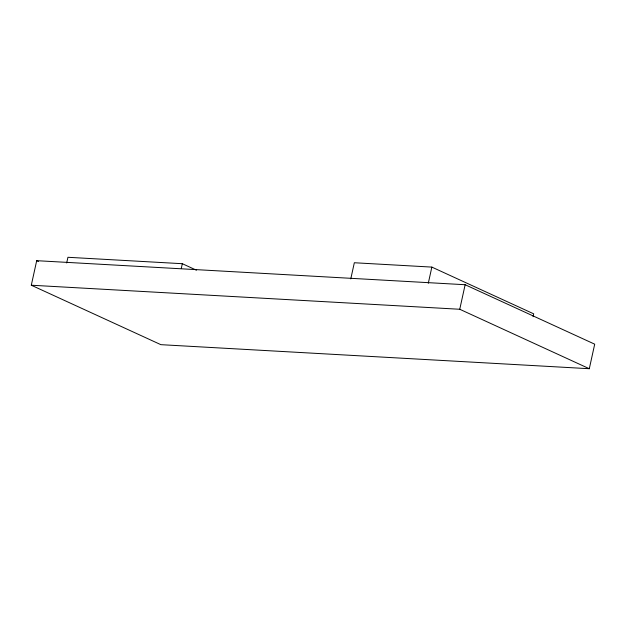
<?xml version="1.0" encoding="UTF-8"?>
<svg xmlns="http://www.w3.org/2000/svg" width="626" height="626" viewBox="0 0 626 626"><rect width="100%" height="100%" fill="white"/><g stroke="black" fill="none" stroke-linecap="round" stroke-linejoin="round"><path stroke-width="0.94" d="M31.3 285.221L36.699 260.682L465.141 284.728L594.7 344.175L589.301 368.714L160.859 344.668L31.3 285.221L459.75 309.267L589.301 368.714M66.685 262.967L67.937 257.286L182.322 263.702L196.447 270.189M181.282 268.444L182.322 263.702M350.779 278.891L354.332 262.748L431.854 267.099L533.704 313.837L533.078 316.686M428.301 283.242L431.854 267.099M459.75 309.267L465.141 284.728M36.699 260.682L38.429 261.472"/></g></svg>
